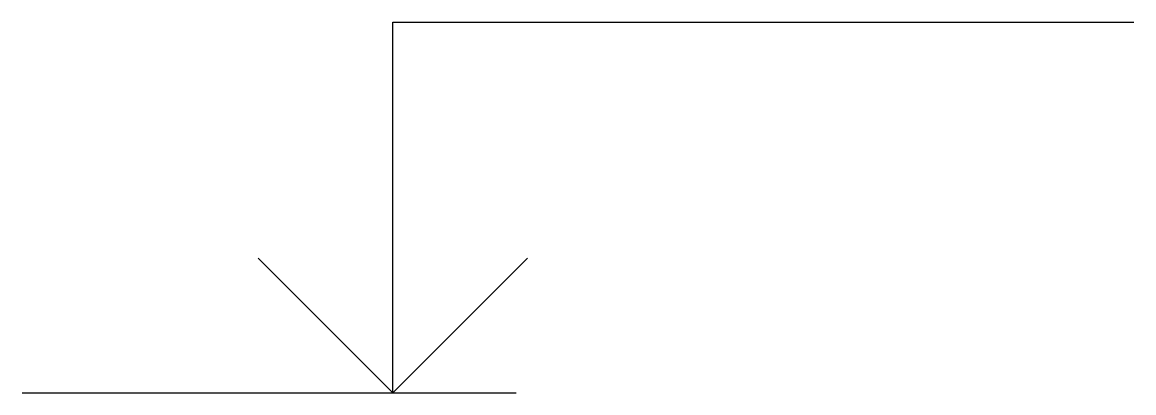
# Model space of a CAD drawing. Header units: millimetres. Extents: x 192330 to 22081014, y -2215243 to 62553.
# Drawn here: x 22080996.43 to 22081014.43, y -2215243.3 to -2215237.3 of the extents above; entities outside this region: 1.
import ezdxf

# ---------------------------------------------------------------- set-up
doc = ezdxf.new("R2010")
doc.units = ezdxf.units.MM

msp = doc.modelspace()

# ---------------------------------------------------------------- linework, layer by layer
at = {"color": 242, "true_color": 0xcd2027}
msp.add_line((192330.271, 62553.402), (192450.271, 62553.402), dxfattribs=at)
at = {"color": 7, "true_color": 0xffffff}
for p, q in [((22081002.431, -2215243.302), (22081002.431, -2215237.296)), ((22081002.431, -2215237.296), (22081014.431, -2215237.296)), ((22081002.431, -2215243.302), (22081000.251, -2215241.122)), ((22081002.431, -2215243.302), (22081004.611, -2215241.122)), ((22080996.431, -2215243.302), (22081004.431, -2215243.302))]:
    msp.add_line(p, q, dxfattribs=at)

doc.saveas('drawing.dxf')
